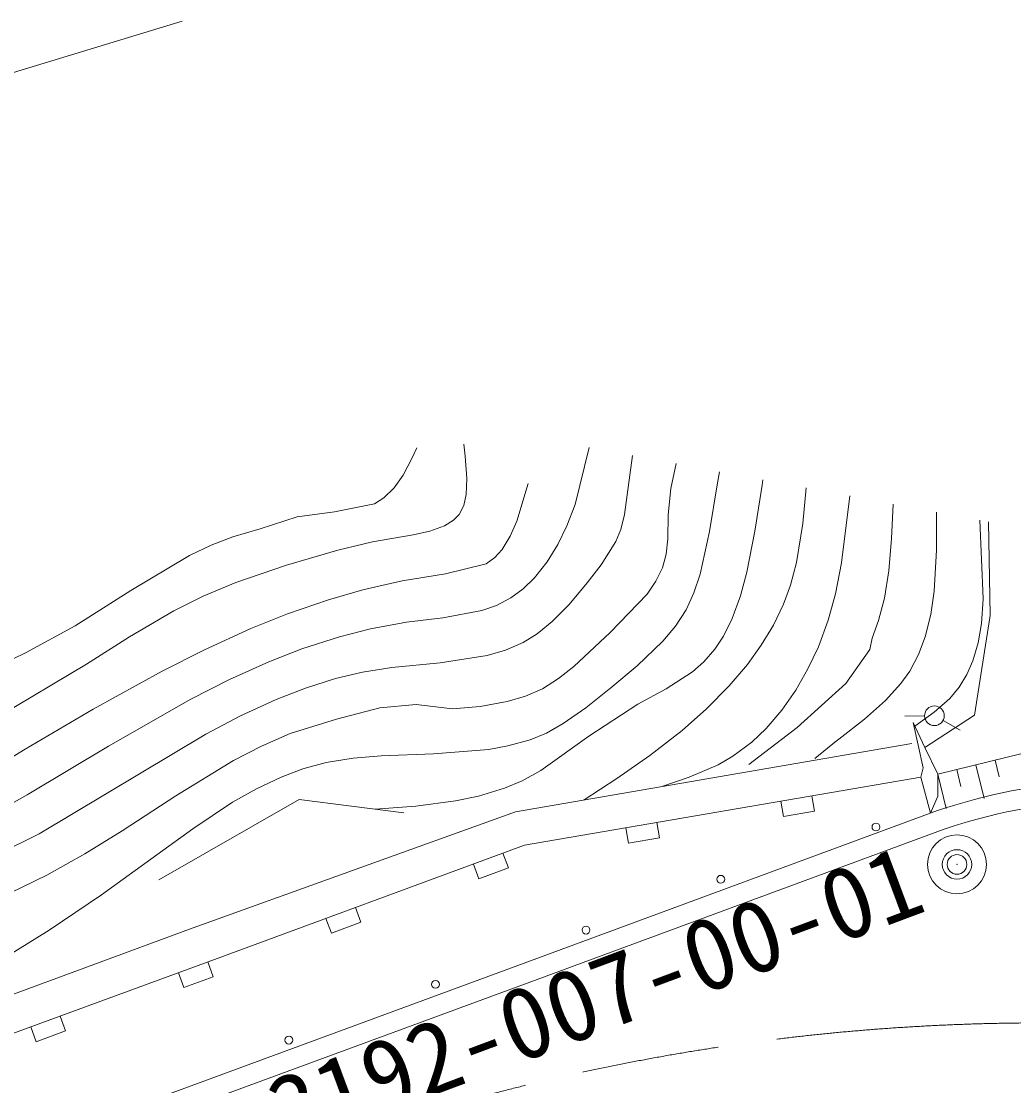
# Model space of a CAD drawing. Units: millimetres, scale not verified. Extents: x 40000 to 680000, y 20000 to 380000.
# Drawn here: x 107764 to 133006, y 293278 to 320354 of the extents above; entities that cross this region are included whole.
import ezdxf
from ezdxf.enums import TextEntityAlignment as Align

# ---------------------------------------------------------------- set-up
doc = ezdxf.new("R2010")
doc.units = ezdxf.units.MM
doc.header["$LTSCALE"] = 1000
doc.header["$PDMODE"] = 32
doc.header["$PDSIZE"] = 500
doc.linetypes.add('CHAIN', pattern=[18.5, 12, -1.5, 3.5, -1.5])
doc.linetypes.add('DASHED', pattern=[7.5, 6, -1.5])
for name, color, linetype, lineweight in [('M-BGD', 7, 'Continuous', 13), ('M-BGD-OTRS1', 7, 'DASHED', 13), ('M-BMK', 2, 'CHAIN', 13), ('M-BMK-SRVR', 3, 'Continuous', 13), ('M-STR-HTXT', 7, 'Continuous', 13)]:
    doc.layers.add(name, color=color, linetype=linetype, lineweight=lineweight)
doc.styles.add('ＭＳ ゴシック', font='')
doc.styles.get('ＭＳ ゴシック').set_extended_font_data('MS Gothic')

# ---------------------------------------------------------------- blocks, each defined once
blk = doc.blocks.new('仮想点')
at = {"color": 3, "linetype": 'Continuous', "lineweight": 13}
for radius in [1, 0.5]:
    blk.add_circle((0, 0), radius, dxfattribs=at)
at = {"color": 3}
blk.add_point((0, 0), dxfattribs=at)

msp = doc.modelspace()

# ---------------------------------------------------------------- linework, layer by layer
at = {"layer": 'M-BGD'}
for p, q in [((117715, 309263), (117827, 309501)), ((119055, 309292), (119018, 309597)), ((121852, 308063), (122208, 309514)), ((117475, 308806), (117715, 309263)), ((119098, 308725), (119055, 309292)), ((123104, 307812), (123313, 309308)), ((124286, 308466), (124417, 309103)), ((117248, 308483), (117475, 308806)), ((119080, 308313), (119098, 308725)), ((125467, 308560), (125522, 308897)), ((126607, 308558), (126627, 308691)), ((116988, 308233), (117248, 308483)), ((120364, 307642), (120654, 308599)), ((124217, 307797), (124286, 308466)), ((125266, 307376), (125467, 308560)), ((126425, 307381), (126607, 308558)), ((127731, 308486), (127640, 307577)), ((116746, 308080), (116988, 308233)), ((119017, 308041), (119080, 308313)), ((128630, 306578), (128836, 308280)), ((114779, 307746), (115733, 307878)), ((115733, 307878), (116746, 308080)), ((118900, 307811), (119017, 308041)), ((121643, 307517), (121852, 308063)), ((129897, 307194), (129940, 308075)), ((131045, 307869), (131040, 306904)), ((113843, 307443), (114779, 307746)), ((118531, 307519), (118760, 307662)), ((118760, 307662), (118900, 307811)), ((120198, 307255), (120364, 307642)), ((123016, 307427), (123104, 307812)), ((124207, 307188), (124217, 307797)), ((132228, 305664), (132149, 307663)), ((113148, 307241), (113843, 307443)), ((117730, 307294), (118155, 307386)), ((118155, 307386), (118531, 307519)), ((121412, 307045), (121643, 307517)), ((122890, 307118), (123016, 307427)), ((125031, 306289), (125266, 307376)), ((126215, 306343), (126425, 307381)), ((127640, 307577), (127482, 306588)), ((112589, 307028), (113148, 307241)), ((115813, 306904), (116695, 307109)), ((116695, 307109), (117730, 307294)), ((119994, 306921), (120198, 307255)), ((121137, 306601), (121412, 307045)), ((122510, 306527), (122890, 307118)), ((124168, 306796), (124207, 307188)), ((129826, 306373), (129897, 307194)), ((112046, 306768), (112589, 307028)), ((114511, 306518), (115813, 306904)), ((119808, 306714), (119994, 306921)), ((124075, 306455), (124168, 306796)), ((131040, 306904), (130981, 305860)), ((110547, 305874), (112046, 306768)), ((113221, 306081), (114511, 306518)), ((118554, 306303), (119589, 306552)), ((119589, 306552), (119808, 306714)), ((120818, 306200), (121137, 306601)), ((122158, 306069), (122510, 306527)), ((127482, 306588), (127331, 306014)), ((128474, 305790), (128630, 306578)), ((117450, 306122), (118554, 306303)), ((123907, 306108), (124075, 306455)), ((124874, 305815), (125031, 306289)), ((126053, 305742), (126215, 306343)), ((129716, 305679), (129826, 306373)), ((112391, 305727), (113221, 306081)), ((116454, 305893), (117450, 306122)), ((120531, 305921), (120818, 306200)), ((121696, 305515), (122158, 306069)), ((123683, 305780), (123907, 306108)), ((127331, 306014), (127152, 305526)), ((109131, 304972), (110547, 305874)), ((111641, 305354), (112391, 305727)), ((115578, 305640), (116454, 305893)), ((120217, 305687), (120531, 305921)), ((122740, 304804), (123683, 305780)), ((124671, 305383), (124874, 305815)), ((125844, 305163), (126053, 305742)), ((128290, 305124), (128474, 305790)), ((130981, 305860), (130895, 305261)), ((114533, 305279), (115578, 305640)), ((119479, 305364), (119848, 305493)), ((119848, 305493), (120217, 305687)), ((121271, 305084), (121696, 305515)), ((127152, 305526), (126895, 304993)), ((129571, 305111), (129716, 305679)), ((132183, 305039), (132228, 305664)), ((110520, 304699), (111641, 305354)), ((113603, 304906), (114533, 305279)), ((117558, 305066), (118488, 305183)), ((118488, 305183), (119479, 305364)), ((124404, 304971), (124671, 305383)), ((125622, 304714), (125844, 305163)), ((130895, 305261), (130754, 304692)), ((107885, 304301), (109131, 304972)), ((112420, 304367), (113603, 304906)), ((115859, 304696), (116646, 304896)), ((116646, 304896), (117558, 305066)), ((120889, 304773), (121271, 305084)), ((124085, 304590), (124404, 304971)), ((126895, 304993), (126587, 304483)), ((128039, 304446), (128290, 305124)), ((129405, 304661), (129571, 305111)), ((132099, 304546), (132183, 305039)), ((109423, 303999), (110520, 304699)), ((114900, 304387), (115859, 304696)), ((120531, 304549), (120889, 304773)), ((121818, 303939), (122740, 304804)), ((125408, 304385), (125622, 304714)), ((129344, 304378), (129405, 304661)), ((130754, 304692), (130585, 304244)), ((111349, 303825), (112420, 304367)), ((114059, 304061), (114900, 304387)), ((119613, 304221), (120084, 304358)), ((120084, 304358), (120531, 304549)), ((123425, 303960), (124085, 304590)), ((125126, 304060), (125408, 304385)), ((126587, 304483), (126234, 303994)), ((127773, 303880), (128039, 304446)), ((128736, 303511), (129344, 304378)), ((131965, 304083), (132099, 304546)), ((106612, 303673), (107885, 304301)), ((118418, 304039), (119613, 304221)), ((130585, 304244), (130362, 303825)), ((131815, 303739), (131965, 304083)), ((105291, 301545), (109423, 303999)), ((109595, 302853), (111349, 303825)), ((113056, 303610), (114059, 304061)), ((115758, 303633), (116446, 303796)), ((116446, 303796), (117191, 303917)), ((117191, 303917), (118418, 304039)), ((121431, 303633), (121818, 303939)), ((122756, 303403), (123425, 303960)), ((124166, 303373), (124833, 303807)), ((124833, 303807), (125126, 304060)), ((126234, 303994), (125773, 303450)), ((127462, 303339), (127773, 303880)), ((130362, 303825), (130137, 303508)), ((112074, 303112), (113056, 303610)), ((114994, 303394), (115758, 303633)), ((121025, 303375), (121431, 303633)), ((131622, 303419), (131815, 303739)), ((114249, 303106), (114994, 303394)), ((120587, 303188), (121025, 303375)), ((122120, 302889), (122756, 303403)), ((123448, 302980), (124166, 303373)), ((125773, 303450), (125193, 302864)), ((127107, 302832), (127462, 303339)), ((127499, 302389), (128736, 303511)), ((130137, 303508), (129743, 303073)), ((131381, 303128), (131622, 303419)), ((109980, 301917), (112074, 303112)), ((113342, 302688), (114249, 303106)), ((119438, 302926), (120120, 303049)), ((120120, 303049), (120587, 303188)), ((129743, 303073), (129215, 302602)), ((130987, 302782), (131381, 303128)), ((107864, 301836), (109595, 302853)), ((115779, 302600), (116884, 302887)), ((116884, 302887), (117809, 302978)), ((117809, 302978), (118734, 302861)), ((118734, 302861), (119438, 302926)), ((121548, 302488), (122120, 302889)), ((122198, 302168), (123448, 302980)), ((125193, 302864), (124570, 302314)), ((126708, 302368), (127107, 302832)), ((130488, 302428), (130987, 302782)), ((112455, 302219), (113342, 302688)), ((114600, 302236), (115779, 302600)), ((121123, 302248), (121548, 302488)), ((129215, 302602), (128560, 302092)), ((130741, 302683), (130241, 302674)), ((130700, 301363), (130447, 302514)), ((130447, 302514), (130747, 301884)), ((131208, 302565), (131644, 302319)), ((108222, 299682), (112455, 302219)), ((113872, 301917), (114600, 302236)), ((120709, 302079), (121123, 302248)), ((124570, 302314), (123753, 301678)), ((126265, 301450), (127499, 302389)), ((126342, 302021), (126708, 302368)), ((107910, 300673), (109980, 301917)), ((113163, 301547), (113872, 301917)), ((119656, 301832), (120143, 301921)), ((120143, 301921), (120709, 302079)), ((120336, 300248), (130411, 301980)), ((120980, 301300), (122198, 302168)), ((125865, 301661), (126342, 302021)), ((128502, 302048), (127952, 301599)), ((128560, 302092), (128444, 302005)), ((106221, 300867), (107864, 301836)), ((116209, 301609), (116915, 301669)), ((116915, 301669), (118245, 301720)), ((118245, 301720), (119656, 301832)), ((123753, 301678), (122909, 301089)), ((125486, 301439), (125865, 301661)), ((130747, 301884), (131074, 301202)), ((131074, 301202), (133223, 301727)), ((111695, 300651), (113163, 301547)), ((114927, 301337), (115521, 301497)), ((115521, 301497), (116209, 301609)), ((124753, 301124), (125486, 301439)), ((130645, 301130), (130700, 301363)), ((132045, 301439), (132254, 300582)), ((132531, 301558), (132635, 301133)), ((113749, 300833), (114375, 301130)), ((114375, 301130), (114927, 301337)), ((120501, 301035), (120980, 301300)), ((120561, 299394), (130645, 301130)), ((122909, 301089), (122081, 300548)), ((124085, 300896), (124753, 301124)), ((130886, 300208), (130645, 301130)), ((131074, 301202), (131079, 300639)), ((131074, 301202), (131286, 300332)), ((131559, 301321), (131665, 300889)), ((113140, 300488), (113749, 300833)), ((119397, 300645), (120054, 300845)), ((120054, 300845), (120501, 301035)), ((105814, 299518), (107910, 300673)), ((110329, 299758), (111695, 300651)), ((118811, 300523), (119397, 300645)), ((127940, 300258), (127872, 300652)), ((131079, 300639), (130886, 300208)), ((112124, 299815), (113140, 300488)), ((116767, 300310), (117800, 300392)), ((117800, 300392), (118811, 300523)), ((120715, 296451), (131072, 300277)), ((127084, 300517), (127152, 300123)), ((112045, 297264), (120336, 300248)), ((127152, 300123), (127940, 300258)), ((109380, 299173), (110329, 299758)), ((111212, 299151), (112124, 299815)), ((120888, 295982), (131238, 299805)), ((123142, 299838), (123210, 299444)), ((123998, 299580), (123930, 299974)), ((106154, 298663), (108222, 299682)), ((123210, 299444), (123998, 299580)), ((112515, 296427), (120561, 299394)), ((112515, 296427), (120561, 299394)), ((120154, 298818), (120016, 299193)), ((108409, 298637), (109380, 299173)), ((109806, 298137), (111212, 299151)), ((119265, 298916), (119404, 298541)), ((119404, 298541), (120154, 298818)), ((107149, 298019), (108409, 298637)), ((108469, 297234), (109806, 298137)), ((116401, 297434), (116263, 297809)), ((115512, 297532), (115651, 297157)), ((115651, 297157), (116401, 297434)), ((78075, 284731), (112045, 297264)), ((103382, 294067), (108469, 297234)), ((79410, 281262), (120715, 296451)), ((103994, 293302), (112515, 296427)), ((112647, 296050), (112510, 296425)), ((79581, 280792), (120888, 295982)), ((111759, 296150), (111896, 295774)), ((111896, 295774), (112647, 296050)), ((108892, 294673), (108754, 295048)), ((108003, 294773), (108141, 294397)), ((108141, 294397), (108892, 294673))]:
    msp.add_line(p, q, dxfattribs=at)
for centre, radius in [((130990, 302688), 250), ((129502, 299858), 100), ((125556, 298529), 100), ((122128, 297237), 100), ((118300, 295856), 100), ((114568, 294438), 100)]:
    msp.add_circle(centre, radius, dxfattribs=at)
for radius, start, end in [(15194, 79.2274, 108.5597), (14694, 79.1657, 108.5309)]:
    msp.add_arc((135908, 285873), radius, start, end, dxfattribs=at)
at = {"layer": 'M-BGD-OTRS1'}
for p, q in [((132368, 307623), (132407, 305236)), ((132407, 305236), (132006, 302706)), ((132006, 302706), (130747, 301884)), ((111266, 298512), (114830, 300558)), ((114830, 300558), (117494, 300217))]:
    msp.add_line(p, q, dxfattribs=at)
at = {"layer": 'M-BMK'}
msp.add_arc((133713, 239871), 55005, 65.2626, 110.4982, dxfattribs=at)
at = {"layer": 'M-STR-HTXT'}
msp.add_line((67580, 306956), (111856, 320354), dxfattribs=at)

# ---------------------------------------------------------------- block references
at = {"layer": 'M-BMK-SRVR', "xscale": 750, "yscale": 750}
msp.add_blockref('仮想点', (131564, 298907), dxfattribs=at)

# ---------------------------------------------------------------- texts
at = {"layer": 'M-BMK-SRVR', "style": 'ＭＳ ゴシック'}
msp.add_text('3192-007-00-01', height=1833, rotation=20.498, dxfattribs=at).set_placement((114691, 291117), align=Align.BOTTOM_LEFT)

doc.saveas('drawing.dxf')
